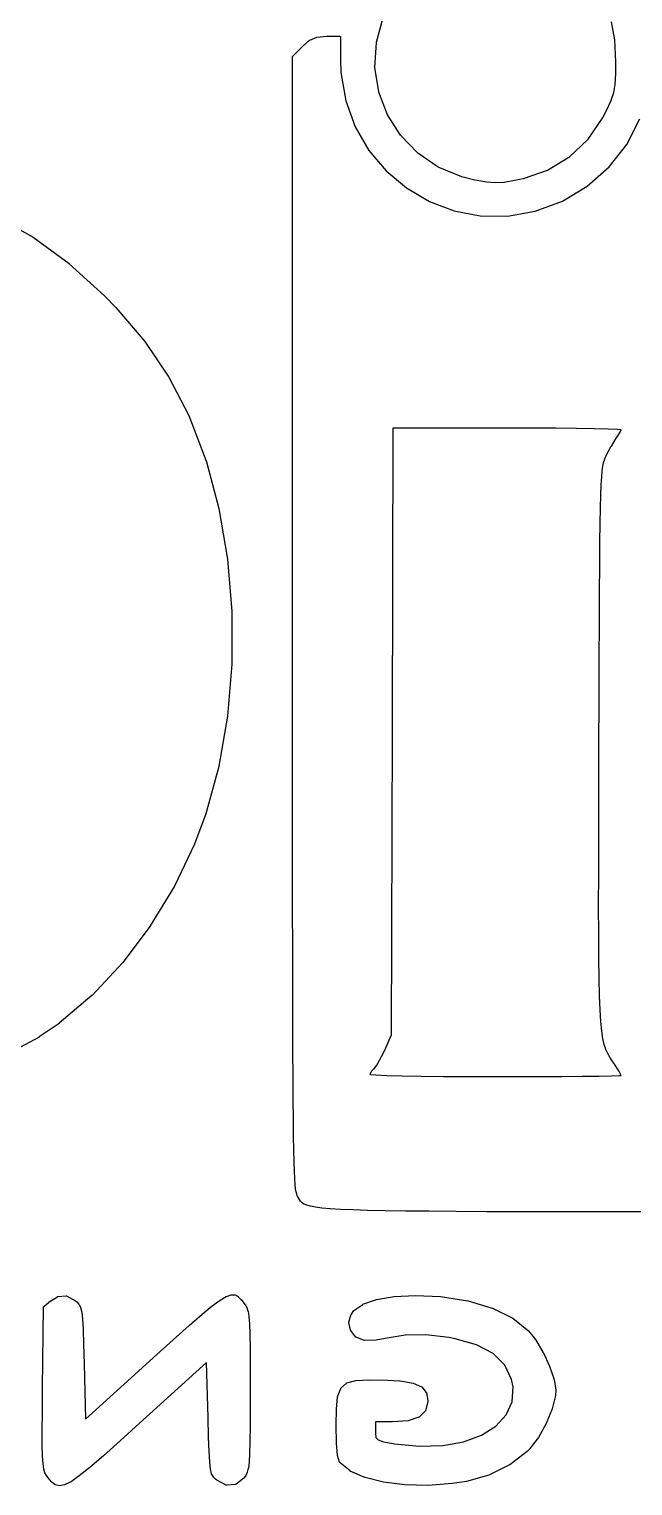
# Model space of a CAD drawing. Extents: x 92.1 to 192.1, y -135.1 to -45.9.
# Drawn here: x 168.07 to 172.78, y -63.04 to -51.7 of the extents above; entities that cross this region are included whole.
import ezdxf

# ---------------------------------------------------------------- set-up
doc = ezdxf.new("R2010")
doc.units = 0
doc.header["$MEASUREMENT"] = 0
doc.layers.add('BLACK', color=7, linetype='CONTINUOUS')

msp = doc.modelspace()

# ---------------------------------------------------------------- linework, layer by layer
at = {"layer": 'BLACK', "linetype": 'CONTINUOUS'}
for p, q in [((170.778, -51.8027), (170.831, -51.6092)), ((172.605, -51.6444), (172.632, -51.7836)), ((170.203, -51.8346), (170.258, -51.7869)), ((170.258, -51.7869), (170.259, -51.7865)), ((170.259, -51.7861), (170.313, -51.7624)), ((170.259, -51.7865), (170.259, -51.7861)), ((170.313, -51.7624), (170.314, -51.7622)), ((170.314, -51.7622), (170.315, -51.762)), ((170.315, -51.762), (170.388, -51.7563)), ((170.388, -51.7563), (170.388, -51.7562)), ((170.388, -51.7562), (170.492, -51.7562)), ((170.388, -51.7563), (170.388, -51.7563)), ((170.492, -51.7562), (170.493, -51.7563)), ((170.493, -51.7563), (170.493, -51.7563)), ((170.493, -51.7563), (170.494, -51.7565)), ((170.494, -51.7565), (170.494, -51.7566)), ((170.494, -51.7566), (170.495, -51.7568)), ((170.495, -51.7568), (170.495, -51.7569)), ((170.495, -51.7569), (170.495, -51.7572)), ((170.495, -51.7572), (170.496, -51.7574)), ((170.496, -51.7574), (170.496, -51.7578)), ((170.496, -51.7578), (170.496, -51.758)), ((170.496, -51.758), (170.497, -51.7584)), ((170.497, -51.7584), (170.497, -51.7587)), ((170.497, -51.7587), (170.497, -51.7592)), ((170.497, -51.7592), (170.497, -51.7595)), ((170.497, -51.7595), (170.497, -51.76)), ((170.497, -51.76), (170.497, -51.7604)), ((170.497, -51.7604), (170.497, -51.7608)), ((170.497, -51.7608), (170.498, -51.7612)), ((170.498, -51.7612), (170.498, -51.9378)), ((170.766, -51.9991), (170.778, -51.8037)), ((170.778, -51.8032), (170.778, -51.8027)), ((170.778, -51.8037), (170.778, -51.8032)), ((172.632, -51.7836), (172.632, -51.784)), ((172.632, -51.784), (172.632, -51.7843)), ((172.632, -51.7843), (172.64, -51.9538)), ((170.125, -51.9128), (170.126, -51.9123)), ((170.125, -51.9134), (170.125, -51.9128)), ((170.125, -51.9136), (170.125, -51.9134)), ((170.125, -51.9138), (170.125, -51.9136)), ((170.125, -51.9144), (170.125, -51.9138)), ((170.125, -51.915), (170.125, -51.9144)), ((170.125, -51.9152), (170.125, -51.915)), ((170.125, -51.9155), (170.125, -51.9152)), ((170.125, -56.3182), (170.125, -51.9155)), ((170.126, -51.9119), (170.203, -51.8348)), ((170.126, -51.9121), (170.126, -51.9119)), ((170.126, -51.9123), (170.126, -51.9121)), ((170.203, -51.8347), (170.203, -51.8346)), ((170.203, -51.8348), (170.203, -51.8347)), ((170.498, -51.9378), (170.501, -52.0376)), ((170.766, -51.9996), (170.766, -51.9991)), ((170.766, -52.0001), (170.766, -51.9996)), ((170.796, -52.1887), (170.766, -52.0001)), ((172.64, -51.954), (172.639, -52.0466)), ((172.64, -51.9538), (172.64, -51.9539)), ((172.64, -51.9539), (172.64, -51.954)), ((170.501, -52.0376), (170.539, -52.2587)), ((172.635, -52.1301), (172.624, -52.1947)), ((172.639, -52.0469), (172.635, -52.1295)), ((172.635, -52.1295), (172.635, -52.1298)), ((172.635, -52.1298), (172.635, -52.1301)), ((172.639, -52.0466), (172.639, -52.0467)), ((172.639, -52.0467), (172.639, -52.0469)), ((170.539, -52.2587), (170.613, -52.4617)), ((170.796, -52.1892), (170.796, -52.1887)), ((170.797, -52.1897), (170.796, -52.1892)), ((170.864, -52.3662), (170.797, -52.1897)), ((172.603, -52.2572), (172.57, -52.3303)), ((172.623, -52.1954), (172.603, -52.2568)), ((172.603, -52.2568), (172.603, -52.257)), ((172.603, -52.257), (172.603, -52.2572)), ((172.624, -52.195), (172.623, -52.1954)), ((172.624, -52.1947), (172.624, -52.195)), ((170.864, -52.3666), (170.864, -52.3662)), ((170.865, -52.3671), (170.864, -52.3666)), ((170.966, -52.5263), (170.865, -52.3671)), ((172.569, -52.3305), (172.541, -52.3852)), ((172.57, -52.3304), (172.569, -52.3305)), ((172.57, -52.3303), (172.57, -52.3304)), ((170.613, -52.4617), (170.719, -52.6441)), ((172.541, -52.3858), (172.424, -52.5579)), ((172.541, -52.3852), (172.541, -52.3855)), ((172.541, -52.3855), (172.541, -52.3858)), ((172.727, -52.597), (172.829, -52.3989)), ((170.967, -52.5267), (170.966, -52.5263)), ((170.967, -52.5271), (170.967, -52.5267)), ((171.099, -52.6639), (170.967, -52.5271)), ((172.423, -52.5587), (172.278, -52.6977)), ((172.424, -52.5579), (172.423, -52.5583)), ((172.423, -52.5583), (172.423, -52.5587)), ((172.59, -52.7732), (172.727, -52.597)), ((170.719, -52.6441), (170.854, -52.8032)), ((171.1, -52.6642), (171.099, -52.6639)), ((171.1, -52.6645), (171.1, -52.6642)), ((171.259, -52.7735), (171.1, -52.6645)), ((172.277, -52.6984), (172.109, -52.8011)), ((172.278, -52.698), (172.277, -52.6984)), ((172.278, -52.6977), (172.278, -52.698)), ((170.854, -52.8032), (171.012, -52.9363)), ((171.259, -52.7738), (171.259, -52.7735)), ((171.26, -52.774), (171.259, -52.7738)), ((171.442, -52.8502), (171.26, -52.774)), ((172.108, -52.8015), (171.921, -52.8648)), ((172.109, -52.8013), (172.108, -52.8015)), ((172.109, -52.8011), (172.109, -52.8013)), ((172.42, -52.9229), (172.59, -52.7732)), ((171.012, -52.9363), (171.19, -53.0407)), ((171.442, -52.8504), (171.442, -52.8502)), ((171.442, -52.8502), (171.442, -52.8502)), ((171.545, -52.8754), (171.442, -52.8504)), ((171.546, -52.8754), (171.545, -52.8754)), ((171.635, -52.8905), (171.546, -52.8754)), ((171.546, -52.8754), (171.546, -52.8754)), ((171.636, -52.8906), (171.635, -52.8905)), ((171.635, -52.8905), (171.635, -52.8905)), ((171.704, -52.8966), (171.636, -52.8906)), ((171.705, -52.8965), (171.704, -52.8966)), ((171.771, -52.8929), (171.705, -52.8966)), ((171.705, -52.8966), (171.705, -52.8965)), ((171.772, -52.8928), (171.771, -52.8929)), ((171.853, -52.879), (171.772, -52.8928)), ((171.772, -52.8928), (171.772, -52.8928)), ((171.92, -52.865), (171.853, -52.879)), ((171.853, -52.879), (171.853, -52.879)), ((171.853, -52.879), (171.853, -52.879)), ((171.921, -52.8648), (171.92, -52.8649)), ((171.92, -52.8649), (171.92, -52.865)), ((172.226, -53.0387), (172.42, -52.9229)), ((171.19, -53.0407), (171.383, -53.1138)), ((172.013, -53.1179), (172.226, -53.0387)), ((167.811, -53.1539), (168.104, -53.3191)), ((171.383, -53.1138), (171.587, -53.1528)), ((171.587, -53.1528), (171.799, -53.1551)), ((171.799, -53.1551), (172.013, -53.1179)), ((168.104, -53.3191), (168.105, -53.3193)), ((168.105, -53.3193), (168.105, -53.3195)), ((168.105, -53.3195), (168.386, -53.5255)), ((168.386, -53.5255), (168.386, -53.5256)), ((168.386, -53.5256), (168.386, -53.5258)), ((168.386, -53.5258), (168.66, -53.7748)), ((168.66, -53.7748), (168.66, -53.7749)), ((168.66, -53.7749), (168.66, -53.775)), ((168.66, -53.775), (168.748, -53.8659)), ((168.748, -53.8659), (168.748, -53.8661)), ((168.748, -53.8661), (168.749, -53.8662)), ((168.749, -53.8662), (168.974, -54.1318)), ((168.974, -54.1318), (168.974, -54.132)), ((168.974, -54.132), (168.974, -54.1322)), ((168.974, -54.1322), (169.162, -54.4094)), ((169.162, -54.4094), (169.162, -54.4096)), ((169.162, -54.4096), (169.162, -54.4099)), ((169.162, -54.4099), (169.316, -54.707)), ((169.316, -54.707), (169.316, -54.7073)), ((169.316, -54.7073), (169.316, -54.7075)), ((169.316, -54.7075), (169.443, -55.0331)), ((170.907, -54.8052), (170.901, -57.1644)), ((171.797, -54.8052), (170.907, -54.8052)), ((171.994, -54.8055), (171.797, -54.8052)), ((172.175, -54.8064), (171.994, -54.8055)), ((172.337, -54.8079), (172.175, -54.8064)), ((172.175, -54.8064), (172.175, -54.8064)), ((172.474, -54.8099), (172.337, -54.8079)), ((172.337, -54.8079), (172.337, -54.8079)), ((172.582, -54.8122), (172.474, -54.8099)), ((172.474, -54.8099), (172.474, -54.8099)), ((172.655, -54.8149), (172.582, -54.8122)), ((172.648, -54.8816), (172.676, -54.8373)), ((172.685, -54.8174), (172.655, -54.8149)), ((172.676, -54.8373), (172.685, -54.8174)), ((172.568, -55.0196), (172.607, -54.9456)), ((172.607, -54.9456), (172.608, -54.9455)), ((172.608, -54.9453), (172.645, -54.8847)), ((172.608, -54.9455), (172.608, -54.9453)), ((172.645, -54.8845), (172.648, -54.8816)), ((172.645, -54.8846), (172.645, -54.8845)), ((172.645, -54.8847), (172.645, -54.8846)), ((169.443, -55.0331), (169.443, -55.0332)), ((169.443, -55.0332), (169.443, -55.0333)), ((169.443, -55.0333), (169.45, -55.0566)), ((169.45, -55.0566), (169.45, -55.0567)), ((169.45, -55.0567), (169.451, -55.0569)), ((169.451, -55.0569), (169.551, -55.4305)), ((172.541, -55.1011), (172.546, -55.0745)), ((172.546, -55.0741), (172.553, -55.0538)), ((172.546, -55.0743), (172.546, -55.0741)), ((172.546, -55.0745), (172.546, -55.0743)), ((172.553, -55.0533), (172.56, -55.0364)), ((172.553, -55.0535), (172.553, -55.0533)), ((172.553, -55.0538), (172.553, -55.0535)), ((172.56, -55.0361), (172.568, -55.0198)), ((172.56, -55.0363), (172.56, -55.0361)), ((172.56, -55.0364), (172.56, -55.0363)), ((172.568, -55.0197), (172.568, -55.0196)), ((172.568, -55.0198), (172.568, -55.0197)), ((172.528, -55.2465), (172.532, -55.1846)), ((172.532, -55.1845), (172.536, -55.1372)), ((172.532, -55.1846), (172.532, -55.1845)), ((172.532, -55.1845), (172.532, -55.1845)), ((172.536, -55.1369), (172.541, -55.1014)), ((172.536, -55.137), (172.536, -55.1369)), ((172.536, -55.1372), (172.536, -55.137)), ((172.541, -55.1012), (172.541, -55.1011)), ((172.541, -55.1014), (172.541, -55.1012)), ((172.525, -55.3259), (172.528, -55.2466)), ((172.528, -55.2466), (172.528, -55.2465)), ((172.528, -55.2466), (172.528, -55.2466)), ((169.551, -55.4305), (169.551, -55.4308)), ((169.551, -55.4308), (169.551, -55.431)), ((169.551, -55.431), (169.618, -55.825)), ((172.52, -55.5479), (172.522, -55.4255)), ((172.522, -55.4254), (172.525, -55.3259)), ((172.522, -55.4255), (172.522, -55.4254)), ((172.522, -55.4254), (172.522, -55.4254)), ((172.525, -55.3259), (172.525, -55.3259)), ((172.525, -55.3259), (172.525, -55.3259)), ((172.518, -55.6962), (172.52, -55.5479)), ((172.52, -55.5479), (172.52, -55.5479)), ((172.52, -55.5479), (172.52, -55.5479)), ((172.517, -55.873), (172.518, -55.6962)), ((172.518, -55.6962), (172.518, -55.6962)), ((172.518, -55.6962), (172.518, -55.6962)), ((169.618, -55.825), (169.618, -55.8252)), ((169.618, -55.8252), (169.618, -55.8254)), ((169.618, -55.8254), (169.652, -56.2313)), ((172.515, -56.0812), (172.517, -55.873)), ((172.517, -55.873), (172.517, -55.873)), ((172.517, -55.873), (172.517, -55.873)), ((172.514, -56.3236), (172.515, -56.0812)), ((172.515, -56.0812), (172.515, -56.0812)), ((172.515, -56.0812), (172.515, -56.0812)), ((169.652, -56.2313), (169.652, -56.2315)), ((169.652, -56.2315), (169.652, -56.2317)), ((169.652, -56.2317), (169.652, -56.6411)), ((170.125, -56.8448), (170.125, -56.3182)), ((172.513, -56.603), (172.514, -56.3236)), ((172.514, -56.3236), (172.514, -56.3236)), ((172.514, -56.3236), (172.514, -56.3236)), ((169.652, -56.6415), (169.618, -57.0458)), ((169.652, -56.6411), (169.652, -56.6413)), ((169.652, -56.6413), (169.652, -56.6415)), ((172.512, -56.9221), (172.513, -56.603)), ((172.513, -56.603), (172.513, -56.603)), ((170.125, -57.3279), (170.125, -56.8448)), ((170.125, -56.8448), (170.125, -56.8448)), ((172.511, -57.2814), (172.512, -56.9221)), ((172.512, -56.9221), (172.512, -56.9221)), ((169.618, -57.0462), (169.551, -57.437)), ((169.618, -57.0458), (169.618, -57.046)), ((169.618, -57.046), (169.618, -57.0462)), ((170.901, -57.1644), (170.894, -59.5287)), ((170.125, -57.7695), (170.125, -57.3279)), ((170.125, -57.3279), (170.125, -57.3279)), ((172.51, -57.6533), (172.511, -57.2814)), ((169.551, -57.4375), (169.45, -57.8064)), ((169.551, -57.437), (169.551, -57.4373)), ((169.551, -57.4373), (169.551, -57.4375)), ((172.509, -57.9826), (172.51, -57.6533)), ((172.51, -57.6533), (172.51, -57.6533)), ((169.45, -57.8068), (169.362, -58.0425)), ((169.45, -57.8064), (169.45, -57.8066)), ((169.45, -57.8066), (169.45, -57.8068)), ((170.125, -58.1714), (170.125, -57.7695)), ((170.125, -57.7695), (170.125, -57.7695)), ((169.361, -58.0429), (169.205, -58.3701)), ((169.362, -58.0425), (169.361, -58.0427)), ((169.361, -58.0427), (169.361, -58.0429)), ((172.509, -58.2723), (172.509, -57.9826)), ((172.509, -57.9826), (172.509, -57.9826)), ((170.125, -58.5355), (170.125, -58.1714)), ((170.125, -58.1714), (170.125, -58.1714)), ((169.205, -58.3706), (169.017, -58.6798)), ((169.205, -58.3701), (169.205, -58.3703)), ((169.205, -58.3703), (169.205, -58.3706)), ((172.508, -58.5249), (172.509, -58.2723)), ((172.509, -58.2723), (172.509, -58.2723)), ((172.509, -58.2723), (172.509, -58.2723)), ((170.126, -58.8637), (170.125, -58.5355)), ((170.125, -58.5355), (170.125, -58.5355)), ((172.509, -58.7435), (172.508, -58.5249)), ((172.508, -58.5249), (172.508, -58.5249)), ((172.508, -58.5249), (172.508, -58.5249)), ((169.017, -58.6802), (168.802, -58.9651)), ((169.017, -58.6798), (169.017, -58.68)), ((169.017, -58.68), (169.017, -58.6802)), ((172.51, -58.9308), (172.509, -58.7435)), ((172.509, -58.7435), (172.509, -58.7435)), ((172.509, -58.7435), (172.509, -58.7435)), ((170.126, -59.1579), (170.126, -58.8637)), ((170.126, -58.8637), (170.126, -58.8637)), ((172.513, -59.0895), (172.51, -58.9308)), ((172.51, -58.9308), (172.51, -58.9308)), ((172.51, -58.9308), (172.51, -58.9308)), ((168.801, -58.9655), (168.564, -59.2197)), ((168.802, -58.9651), (168.801, -58.9653)), ((168.801, -58.9653), (168.801, -58.9655)), ((170.127, -59.42), (170.126, -59.1579)), ((170.126, -59.1579), (170.126, -59.1579)), ((172.513, -59.0896), (172.513, -59.0895)), ((172.516, -59.2227), (172.513, -59.0896)), ((172.513, -59.0896), (172.513, -59.0896)), ((168.563, -59.2201), (168.307, -59.4375)), ((168.564, -59.2197), (168.563, -59.2199)), ((168.563, -59.2199), (168.563, -59.2201)), ((172.52, -59.3329), (172.516, -59.2227)), ((172.516, -59.2227), (172.516, -59.2227)), ((172.516, -59.2227), (172.516, -59.2227)), ((172.52, -59.333), (172.52, -59.3329)), ((172.526, -59.4231), (172.52, -59.333)), ((172.52, -59.333), (172.52, -59.333)), ((168.307, -59.4378), (168.151, -59.5437)), ((168.307, -59.4375), (168.307, -59.4376)), ((168.307, -59.4376), (168.307, -59.4378)), ((170.128, -59.6519), (170.127, -59.42)), ((170.127, -59.42), (170.127, -59.42)), ((172.526, -59.4232), (172.526, -59.4231)), ((172.526, -59.4233), (172.526, -59.4232)), ((172.533, -59.4961), (172.526, -59.4233)), ((172.533, -59.4963), (172.533, -59.4961)), ((172.533, -59.4964), (172.533, -59.4963)), ((172.542, -59.5548), (172.533, -59.4964)), ((168.151, -59.5439), (167.896, -59.6838)), ((168.151, -59.5437), (168.151, -59.5438)), ((168.151, -59.5438), (168.151, -59.5439)), ((170.894, -59.5307), (170.84, -59.6491)), ((170.894, -59.5287), (170.894, -59.5289)), ((170.894, -59.5289), (170.894, -59.529)), ((170.894, -59.529), (170.894, -59.5297)), ((170.894, -59.5297), (170.894, -59.5304)), ((170.894, -59.5304), (170.894, -59.5305)), ((170.894, -59.5305), (170.894, -59.5307)), ((172.542, -59.5549), (172.542, -59.5548)), ((172.542, -59.5551), (172.542, -59.5549)), ((172.552, -59.6019), (172.542, -59.5551)), ((172.552, -59.6021), (172.552, -59.6019)), ((172.552, -59.6023), (172.552, -59.6021)), ((172.564, -59.6402), (172.552, -59.6023)), ((170.129, -59.8554), (170.128, -59.6519)), ((170.128, -59.6519), (170.128, -59.6519)), ((170.128, -59.6519), (170.128, -59.6519)), ((170.816, -59.6988), (170.782, -59.7596)), ((170.84, -59.6492), (170.816, -59.6985)), ((170.816, -59.6985), (170.816, -59.6987)), ((170.816, -59.6987), (170.816, -59.6988)), ((170.84, -59.6491), (170.84, -59.6491)), ((170.84, -59.6491), (170.84, -59.6492)), ((172.564, -59.6405), (172.564, -59.6402)), ((172.565, -59.6407), (172.564, -59.6405)), ((172.579, -59.6726), (172.565, -59.6407)), ((172.579, -59.6728), (172.579, -59.6726)), ((172.579, -59.673), (172.579, -59.6728)), ((172.595, -59.7017), (172.579, -59.673)), ((172.595, -59.7018), (172.595, -59.7017)), ((172.595, -59.702), (172.595, -59.7018)), ((172.614, -59.7302), (172.595, -59.702)), ((172.614, -59.7303), (172.614, -59.7302)), ((172.631, -59.7553), (172.614, -59.7303)), ((172.614, -59.7303), (172.614, -59.7303)), ((170.13, -60.0325), (170.129, -59.8554)), ((170.129, -59.8554), (170.129, -59.8554)), ((170.129, -59.8554), (170.129, -59.8554)), ((170.739, -59.8106), (170.726, -59.8347)), ((170.726, -59.8347), (170.728, -59.8352)), ((170.728, -59.8352), (170.774, -59.8392)), ((170.754, -59.7951), (170.739, -59.8106)), ((170.755, -59.7948), (170.754, -59.7951)), ((170.781, -59.7602), (170.755, -59.7946)), ((170.755, -59.7946), (170.755, -59.7948)), ((170.774, -59.8392), (170.859, -59.8429)), ((170.782, -59.7596), (170.781, -59.7599)), ((170.781, -59.7599), (170.781, -59.7602)), ((170.859, -59.8429), (170.978, -59.8461)), ((170.978, -59.8461), (171.127, -59.8488)), ((171.127, -59.8488), (171.127, -59.8488)), ((171.127, -59.8488), (171.3, -59.8508)), ((171.3, -59.8508), (171.3, -59.8508)), ((171.3, -59.8508), (171.495, -59.8521)), ((171.495, -59.8521), (171.706, -59.8525)), ((171.706, -59.8525), (171.844, -59.8524)), ((171.844, -59.8524), (172.042, -59.8519)), ((172.042, -59.8519), (172.221, -59.851)), ((172.221, -59.851), (172.379, -59.8497)), ((172.379, -59.8497), (172.509, -59.8481)), ((172.379, -59.8497), (172.379, -59.8497)), ((172.509, -59.8481), (172.608, -59.8463)), ((172.509, -59.8481), (172.509, -59.8481)), ((172.608, -59.8463), (172.67, -59.8443)), ((172.665, -59.808), (172.631, -59.7553)), ((172.685, -59.8428), (172.665, -59.808)), ((172.67, -59.8443), (172.685, -59.8428)), ((170.132, -60.185), (170.13, -60.0325)), ((170.13, -60.0325), (170.13, -60.0325)), ((170.13, -60.0325), (170.13, -60.0325)), ((170.133, -60.3149), (170.132, -60.185)), ((170.132, -60.185), (170.132, -60.185)), ((170.132, -60.185), (170.132, -60.185)), ((170.135, -60.424), (170.133, -60.3149)), ((170.133, -60.3149), (170.133, -60.3149)), ((170.133, -60.3149), (170.133, -60.3149)), ((170.135, -60.4241), (170.135, -60.424)), ((170.137, -60.5143), (170.135, -60.4241)), ((170.135, -60.4241), (170.135, -60.4241)), ((170.14, -60.5876), (170.137, -60.5143)), ((170.137, -60.5143), (170.137, -60.5143)), ((170.137, -60.5143), (170.137, -60.5143)), ((170.14, -60.5877), (170.14, -60.5876)), ((170.14, -60.5876), (170.14, -60.5876)), ((170.142, -60.6458), (170.14, -60.5877)), ((170.142, -60.6459), (170.142, -60.6458)), ((170.146, -60.6909), (170.142, -60.6459)), ((170.142, -60.6459), (170.142, -60.6459)), ((170.146, -60.691), (170.146, -60.6909)), ((170.146, -60.6909), (170.146, -60.6909)), ((170.149, -60.7247), (170.146, -60.691)), ((170.149, -60.7248), (170.149, -60.7247)), ((170.149, -60.7249), (170.149, -60.7248)), ((170.153, -60.7492), (170.149, -60.7249)), ((170.153, -60.7494), (170.153, -60.7492)), ((170.153, -60.7496), (170.153, -60.7494)), ((170.157, -60.7663), (170.153, -60.7496)), ((170.157, -60.7666), (170.157, -60.7663)), ((170.157, -60.767), (170.157, -60.7666)), ((170.161, -60.778), (170.157, -60.767)), ((170.162, -60.7783), (170.161, -60.778)), ((170.162, -60.7787), (170.162, -60.7783)), ((170.164, -60.7824), (170.162, -60.7787)), ((170.172, -60.7964), (170.164, -60.7824)), ((170.164, -60.7824), (170.164, -60.7824)), ((170.164, -60.7824), (170.164, -60.7824)), ((170.179, -60.8093), (170.172, -60.7964)), ((170.179, -60.8095), (170.179, -60.8093)), ((170.18, -60.8096), (170.179, -60.8095)), ((170.187, -60.8215), (170.18, -60.8096)), ((170.188, -60.8218), (170.187, -60.8215)), ((170.188, -60.8222), (170.188, -60.8218)), ((170.198, -60.833), (170.188, -60.8222)), ((170.198, -60.8333), (170.198, -60.833)), ((170.199, -60.8337), (170.198, -60.8333)), ((170.213, -60.8436), (170.199, -60.8337)), ((170.214, -60.8437), (170.213, -60.8436)), ((170.214, -60.844), (170.214, -60.8437)), ((170.235, -60.8529), (170.214, -60.844)), ((170.235, -60.853), (170.235, -60.8529)), ((170.235, -60.8531), (170.235, -60.853)), ((170.264, -60.8611), (170.235, -60.8531)), ((170.264, -60.8612), (170.264, -60.8611)), ((170.264, -60.8611), (170.264, -60.8611)), ((170.303, -60.8683), (170.264, -60.8612)), ((170.303, -60.8684), (170.303, -60.8683)), ((170.303, -60.8683), (170.303, -60.8683)), ((170.353, -60.8747), (170.303, -60.8684)), ((170.417, -60.8803), (170.353, -60.8747)), ((170.353, -60.8747), (170.353, -60.8747)), ((170.353, -60.8747), (170.353, -60.8747)), ((170.497, -60.8852), (170.417, -60.8803)), ((170.417, -60.8803), (170.417, -60.8803)), ((170.417, -60.8803), (170.417, -60.8803)), ((170.593, -60.8894), (170.497, -60.8852)), ((170.497, -60.8852), (170.497, -60.8852)), ((170.497, -60.8852), (170.497, -60.8852)), ((170.709, -60.8929), (170.593, -60.8894)), ((170.593, -60.8894), (170.593, -60.8894)), ((170.593, -60.8894), (170.593, -60.8894)), ((170.845, -60.896), (170.709, -60.8929)), ((170.709, -60.8929), (170.709, -60.8929)), ((170.709, -60.8929), (170.709, -60.8929)), ((171.005, -60.8985), (170.845, -60.896)), ((170.845, -60.896), (170.845, -60.896)), ((170.845, -60.896), (170.845, -60.896)), ((171.189, -60.9005), (171.005, -60.8985)), ((171.005, -60.8985), (171.005, -60.8985)), ((171.005, -60.8985), (171.005, -60.8985)), ((171.4, -60.9021), (171.189, -60.9005)), ((171.189, -60.9005), (171.189, -60.9005)), ((171.189, -60.9005), (171.189, -60.9005)), ((171.639, -60.9033), (171.4, -60.9021)), ((171.4, -60.9021), (171.4, -60.9021)), ((171.4, -60.9021), (171.4, -60.9021)), ((171.908, -60.9042), (171.639, -60.9033)), ((171.639, -60.9033), (171.639, -60.9033)), ((171.639, -60.9033), (171.639, -60.9033)), ((172.21, -60.9048), (171.908, -60.9042)), ((171.908, -60.9042), (171.908, -60.9042)), ((171.908, -60.9042), (171.908, -60.9042)), ((172.545, -60.9052), (172.21, -60.9048)), ((172.21, -60.9048), (172.21, -60.9048)), ((172.917, -60.9054), (172.545, -60.9052)), ((172.545, -60.9052), (172.545, -60.9052)), ((168.296, -61.5642), (168.362, -61.5586)), ((168.362, -61.5586), (168.363, -61.5587)), ((168.363, -61.5587), (168.363, -61.5587)), ((168.363, -61.5587), (168.364, -61.5588)), ((168.364, -61.5588), (168.364, -61.5588)), ((168.364, -61.5588), (168.364, -61.559)), ((169.61, -61.5625), (169.646, -61.5502)), ((169.646, -61.5502), (169.647, -61.5501)), ((169.646, -61.5502), (169.646, -61.5502)), ((169.646, -61.5502), (169.646, -61.5502)), ((169.647, -61.5501), (169.648, -61.5499)), ((169.648, -61.5499), (169.648, -61.5499)), ((169.648, -61.5499), (169.648, -61.5499)), ((169.648, -61.5499), (169.676, -61.551)), ((169.676, -61.551), (169.676, -61.5511)), ((169.676, -61.5511), (169.676, -61.5511)), ((169.676, -61.5511), (169.677, -61.5513)), ((169.677, -61.5513), (169.678, -61.5514)), ((169.678, -61.5514), (169.678, -61.5515)), ((169.678, -61.5515), (169.678, -61.5516)), ((169.678, -61.5516), (169.701, -61.564)), ((170.917, -61.5645), (171.082, -61.5557)), ((171.082, -61.5557), (171.082, -61.5557)), ((171.082, -61.5557), (171.082, -61.5557)), ((171.082, -61.5557), (171.278, -61.5637)), ((168.179, -62.2777), (168.186, -61.645)), ((168.186, -61.6425), (168.187, -61.6421)), ((168.186, -61.6429), (168.186, -61.6425)), ((168.186, -61.6433), (168.186, -61.6429)), ((168.186, -61.6437), (168.186, -61.6433)), ((168.186, -61.6441), (168.186, -61.6437)), ((168.186, -61.6445), (168.186, -61.6441)), ((168.186, -61.645), (168.186, -61.6445)), ((168.187, -61.6412), (168.241, -61.5978)), ((168.187, -61.6415), (168.187, -61.6412)), ((168.187, -61.6418), (168.187, -61.6415)), ((168.187, -61.6421), (168.187, -61.6418)), ((168.241, -61.5977), (168.242, -61.5975)), ((168.241, -61.5978), (168.241, -61.5977)), ((168.242, -61.5975), (168.294, -61.5649)), ((168.294, -61.5647), (168.295, -61.5645)), ((168.294, -61.5648), (168.294, -61.5647)), ((168.294, -61.5649), (168.294, -61.5648)), ((168.295, -61.5645), (168.296, -61.5643)), ((168.296, -61.5643), (168.296, -61.5642)), ((168.296, -61.5643), (168.296, -61.5643)), ((168.364, -61.559), (168.365, -61.5592)), ((168.365, -61.5592), (168.434, -61.5973)), ((168.434, -61.5973), (168.435, -61.5976)), ((168.435, -61.5976), (168.435, -61.5979)), ((168.435, -61.5979), (168.444, -61.6051)), ((168.444, -61.6051), (168.444, -61.6053)), ((168.444, -61.6053), (168.444, -61.6054)), ((168.444, -61.6054), (168.461, -61.6226)), ((168.461, -61.6226), (168.461, -61.6232)), ((168.461, -61.6232), (168.461, -61.6237)), ((168.461, -61.6237), (168.473, -61.647)), ((168.473, -61.647), (168.474, -61.6476)), ((168.474, -61.6476), (168.474, -61.6481)), ((168.474, -61.6481), (168.483, -61.6841)), ((169.42, -61.7017), (169.499, -61.6365)), ((169.499, -61.6365), (169.5, -61.6365)), ((169.5, -61.6364), (169.562, -61.5909)), ((169.5, -61.6365), (169.5, -61.6364)), ((169.562, -61.5907), (169.609, -61.5629)), ((169.562, -61.5908), (169.562, -61.5907)), ((169.562, -61.5909), (169.562, -61.5908)), ((169.609, -61.5629), (169.61, -61.5627)), ((169.61, -61.5627), (169.61, -61.5625)), ((169.701, -61.564), (169.702, -61.5644)), ((169.702, -61.5644), (169.702, -61.5648)), ((169.702, -61.5648), (169.723, -61.5863)), ((169.723, -61.5863), (169.723, -61.5865)), ((169.723, -61.5865), (169.724, -61.5867)), ((169.724, -61.5867), (169.746, -61.615)), ((169.746, -61.615), (169.746, -61.6151)), ((169.746, -61.6151), (169.746, -61.6152)), ((169.746, -61.6152), (169.755, -61.6271)), ((169.755, -61.6271), (169.756, -61.6274)), ((169.756, -61.6274), (169.756, -61.6276)), ((169.756, -61.6276), (169.768, -61.6487)), ((169.768, -61.6487), (169.768, -61.6492)), ((169.768, -61.6492), (169.768, -61.6496)), ((169.768, -61.6496), (169.777, -61.6774)), ((170.602, -61.6723), (170.603, -61.6717)), ((170.603, -61.6717), (170.671, -61.6244)), ((170.603, -61.6717), (170.603, -61.6717)), ((170.603, -61.6717), (170.603, -61.6717)), ((170.671, -61.6244), (170.672, -61.6241)), ((170.672, -61.6241), (170.673, -61.6238)), ((170.673, -61.6238), (170.778, -61.5879)), ((170.778, -61.5879), (170.779, -61.5878)), ((170.779, -61.5877), (170.917, -61.5646)), ((170.779, -61.5878), (170.779, -61.5877)), ((170.917, -61.5646), (170.917, -61.5645)), ((170.917, -61.5646), (170.917, -61.5646)), ((171.278, -61.5637), (171.278, -61.5637)), ((171.278, -61.5637), (171.278, -61.5637)), ((171.278, -61.5637), (171.491, -61.5965)), ((171.491, -61.5965), (171.491, -61.5966)), ((171.491, -61.5966), (171.492, -61.5966)), ((171.492, -61.5966), (171.68, -61.653)), ((171.68, -61.653), (171.681, -61.6532)), ((171.681, -61.6532), (171.681, -61.6533)), ((171.681, -61.6533), (171.839, -61.7315)), ((168.483, -61.6841), (168.483, -61.6844)), ((168.483, -61.6844), (168.483, -61.6847)), ((168.483, -61.6847), (168.489, -61.7399)), ((168.489, -61.7399), (168.489, -61.7401)), ((168.489, -61.7401), (168.489, -61.7402)), ((168.489, -61.7402), (168.494, -61.8211)), ((169.319, -61.7889), (169.42, -61.7018)), ((169.42, -61.7018), (169.42, -61.7017)), ((169.42, -61.7018), (169.42, -61.7018)), ((169.777, -61.6774), (169.777, -61.6778)), ((169.777, -61.6778), (169.778, -61.6782)), ((169.778, -61.6782), (169.784, -61.7181)), ((169.784, -61.7181), (169.784, -61.7184)), ((169.784, -61.7184), (169.784, -61.7186)), ((169.784, -61.7186), (169.789, -61.7763)), ((169.789, -61.7763), (169.789, -61.7764)), ((169.789, -61.7764), (169.789, -61.7765)), ((169.789, -61.7765), (169.792, -61.8575)), ((170.563, -61.764), (170.582, -61.7013)), ((170.563, -61.7644), (170.563, -61.764)), ((170.563, -61.7648), (170.563, -61.7644)), ((170.563, -61.7653), (170.563, -61.7648)), ((170.563, -61.7657), (170.563, -61.7653)), ((170.563, -61.7662), (170.563, -61.7657)), ((170.563, -61.7666), (170.563, -61.7662)), ((170.576, -61.8233), (170.563, -61.7666)), ((170.582, -61.7006), (170.583, -61.6999)), ((170.582, -61.7013), (170.582, -61.7006)), ((170.583, -61.6999), (170.601, -61.6729)), ((170.601, -61.6729), (170.602, -61.6723)), ((170.601, -61.6729), (170.601, -61.6729)), ((170.601, -61.6729), (170.601, -61.6729)), ((171.839, -61.7315), (171.84, -61.7318)), ((171.84, -61.7318), (171.84, -61.7321)), ((171.84, -61.7321), (171.963, -61.8303)), ((168.494, -61.8211), (168.494, -61.8212)), ((168.494, -61.8212), (168.494, -61.8212)), ((168.494, -61.8212), (168.498, -61.9345)), ((169.194, -61.9002), (169.319, -61.789)), ((169.319, -61.789), (169.319, -61.7889)), ((169.319, -61.789), (169.319, -61.789)), ((169.792, -61.8575), (169.792, -61.8576)), ((169.792, -61.8576), (169.792, -61.8576)), ((169.792, -61.8576), (169.794, -61.9674)), ((170.576, -61.8235), (170.576, -61.8233)), ((170.576, -61.8237), (170.576, -61.8235)), ((170.576, -61.8243), (170.576, -61.8237)), ((170.576, -61.8249), (170.576, -61.8243)), ((170.576, -61.8251), (170.576, -61.8249)), ((170.576, -61.8252), (170.576, -61.8251)), ((170.617, -61.879), (170.576, -61.8252)), ((170.617, -61.8794), (170.617, -61.879)), ((170.618, -61.8798), (170.617, -61.8794)), ((170.618, -61.88), (170.618, -61.8798)), ((170.618, -61.8802), (170.618, -61.88)), ((170.619, -61.8804), (170.618, -61.8802)), ((170.619, -61.8807), (170.619, -61.8804)), ((170.682, -61.9059), (170.619, -61.8807)), ((170.847, -61.8905), (170.776, -61.9041)), ((171.003, -61.8645), (170.847, -61.8905)), ((171.163, -61.8621), (171.003, -61.8645)), ((171.342, -61.8831), (171.163, -61.8621)), ((171.391, -61.892), (171.342, -61.8831)), ((171.557, -61.9388), (171.391, -61.892)), ((171.963, -61.8303), (171.963, -61.8307)), ((171.963, -61.8307), (171.963, -61.831)), ((171.963, -61.831), (172.016, -61.8971)), ((172.016, -61.8971), (172.016, -61.8973)), ((172.016, -61.8973), (172.016, -61.8976)), ((172.016, -61.8976), (172.075, -61.9964)), ((168.498, -61.9345), (168.498, -61.9345)), ((168.498, -61.9345), (168.498, -61.9345)), ((168.498, -61.9345), (168.502, -62.0865)), ((169.042, -62.0376), (169.194, -61.9002)), ((169.194, -61.9002), (169.194, -61.9002)), ((169.194, -61.9002), (169.194, -61.9002)), ((169.794, -61.9674), (169.794, -61.9674)), ((169.794, -61.9674), (169.794, -61.9674)), ((169.794, -61.9674), (169.794, -62.1115)), ((170.683, -61.9061), (170.682, -61.9059)), ((170.682, -61.9059), (170.682, -61.9059)), ((170.682, -61.9059), (170.682, -61.9059)), ((170.684, -61.9062), (170.683, -61.9061)), ((170.775, -61.9042), (170.684, -61.9062)), ((170.684, -61.9062), (170.684, -61.9062)), ((170.684, -61.9062), (170.684, -61.9062)), ((170.776, -61.9041), (170.775, -61.9042)), ((170.776, -61.9041), (170.776, -61.9041)), ((171.686, -62.0082), (171.557, -61.9388)), ((171.778, -62.0988), (171.686, -62.0082)), ((172.075, -61.9964), (172.076, -61.9967)), ((172.076, -61.9967), (172.076, -61.9969)), ((172.076, -61.9969), (172.126, -62.1051)), ((168.502, -62.0865), (168.502, -62.0865)), ((168.502, -62.0865), (168.502, -62.0865)), ((168.502, -62.0865), (168.513, -62.5173)), ((168.868, -62.1956), (169.042, -62.0376)), ((169.456, -62.0765), (168.931, -62.5526)), ((169.042, -62.0376), (169.042, -62.0376)), ((169.042, -62.0376), (169.042, -62.0376)), ((169.467, -62.5058), (169.456, -62.0765)), ((169.794, -62.1115), (169.794, -62.1115)), ((169.794, -62.1115), (169.794, -62.1115)), ((169.794, -62.1115), (169.794, -62.2954)), ((171.831, -62.2097), (171.778, -62.0988)), ((172.126, -62.1051), (172.126, -62.1053)), ((172.126, -62.1053), (172.127, -62.1056)), ((172.127, -62.1056), (172.162, -62.2084)), ((168.513, -62.5173), (168.868, -62.1956)), ((168.868, -62.1956), (168.868, -62.1956)), ((170.501, -62.2765), (170.545, -62.2372)), ((170.545, -62.2368), (170.546, -62.2366)), ((170.545, -62.237), (170.545, -62.2368)), ((170.545, -62.2372), (170.545, -62.237)), ((170.546, -62.2363), (170.547, -62.2362)), ((170.546, -62.2366), (170.546, -62.2363)), ((170.547, -62.2361), (170.617, -62.2165)), ((170.547, -62.2362), (170.547, -62.2361)), ((170.617, -62.2165), (170.618, -62.2165)), ((170.618, -62.2164), (170.721, -62.2111)), ((170.618, -62.2165), (170.618, -62.2164)), ((170.721, -62.2111), (170.722, -62.211)), ((170.721, -62.2111), (170.721, -62.2111)), ((170.722, -62.211), (170.864, -62.2145)), ((170.864, -62.2145), (170.864, -62.2145)), ((170.864, -62.2145), (170.864, -62.2145)), ((170.864, -62.2145), (170.961, -62.2206)), ((170.961, -62.2206), (170.962, -62.2206)), ((170.962, -62.2206), (170.962, -62.2206)), ((170.962, -62.2206), (171.063, -62.2371)), ((171.063, -62.2371), (171.063, -62.2373)), ((171.063, -62.2373), (171.064, -62.2374)), ((171.064, -62.2374), (171.129, -62.2657)), ((171.842, -62.2665), (171.831, -62.2097)), ((172.162, -62.2084), (172.162, -62.2088)), ((172.162, -62.2088), (172.162, -62.2092)), ((172.162, -62.2092), (172.176, -62.2918)), ((168.177, -62.4638), (168.179, -62.2777)), ((168.179, -62.2777), (168.179, -62.2777)), ((169.794, -62.2954), (169.794, -62.2954)), ((169.794, -62.2954), (169.794, -62.2954)), ((169.794, -62.2954), (169.794, -62.413)), ((170.467, -62.4394), (170.476, -62.3442)), ((170.476, -62.343), (170.5, -62.2785)), ((170.476, -62.3436), (170.476, -62.343)), ((170.476, -62.3442), (170.476, -62.3436)), ((170.5, -62.2774), (170.501, -62.277)), ((170.5, -62.2778), (170.5, -62.2774)), ((170.5, -62.2782), (170.5, -62.2778)), ((170.5, -62.2785), (170.5, -62.2782)), ((170.501, -62.2767), (170.501, -62.2765)), ((170.501, -62.277), (170.501, -62.2767)), ((171.129, -62.2657), (171.129, -62.2658)), ((171.129, -62.2658), (171.13, -62.266)), ((171.13, -62.266), (171.13, -62.2663)), ((171.13, -62.2663), (171.131, -62.2666)), ((171.131, -62.2666), (171.131, -62.2669)), ((171.131, -62.2669), (171.131, -62.2671)), ((171.131, -62.2671), (171.166, -62.3097)), ((171.166, -62.3097), (171.166, -62.3101)), ((171.166, -62.3101), (171.167, -62.3104)), ((171.167, -62.3104), (171.167, -62.3109)), ((171.167, -62.3109), (171.167, -62.3113)), ((171.167, -62.3113), (171.167, -62.3117)), ((171.167, -62.3117), (171.167, -62.3121)), ((171.167, -62.3121), (171.177, -62.3718)), ((171.835, -62.3827), (171.842, -62.2665)), ((172.172, -62.3334), (172.146, -62.4366)), ((172.173, -62.3326), (172.172, -62.333)), ((172.172, -62.333), (172.172, -62.3334)), ((172.176, -62.293), (172.173, -62.3326)), ((172.176, -62.2918), (172.176, -62.2924)), ((172.176, -62.2924), (172.176, -62.293)), ((168.176, -62.61), (168.177, -62.4638)), ((168.177, -62.4638), (168.177, -62.4638)), ((168.177, -62.4638), (168.177, -62.4638)), ((169.794, -62.413), (169.794, -62.413)), ((169.794, -62.413), (169.794, -62.413)), ((169.794, -62.413), (169.794, -62.5719)), ((170.465, -62.5648), (170.467, -62.4398)), ((170.467, -62.4396), (170.467, -62.4394)), ((170.467, -62.4398), (170.467, -62.4396)), ((171.158, -62.4553), (171.11, -62.5023)), ((171.159, -62.4549), (171.158, -62.4553)), ((171.16, -62.4529), (171.159, -62.4534)), ((171.159, -62.4534), (171.159, -62.4539)), ((171.159, -62.4539), (171.159, -62.4542)), ((171.159, -62.4542), (171.159, -62.4545)), ((171.159, -62.4545), (171.159, -62.4549)), ((171.177, -62.383), (171.16, -62.4529)), ((171.177, -62.3718), (171.177, -62.3723)), ((171.177, -62.3723), (171.178, -62.3728)), ((171.178, -62.3728), (171.177, -62.3819)), ((171.177, -62.3819), (171.177, -62.3824)), ((171.177, -62.3824), (171.177, -62.383)), ((171.789, -62.4853), (171.835, -62.3827)), ((172.146, -62.4372), (172.1, -62.5508)), ((172.146, -62.4366), (172.146, -62.4369)), ((172.146, -62.4369), (172.146, -62.4372)), ((168.931, -62.5526), (168.783, -62.6867)), ((168.931, -62.5526), (168.931, -62.5526)), ((168.931, -62.5526), (168.931, -62.5526)), ((169.471, -62.6575), (169.467, -62.5058)), ((169.467, -62.5058), (169.467, -62.5058)), ((169.467, -62.5058), (169.467, -62.5058)), ((169.794, -62.572), (169.793, -62.6944)), ((169.794, -62.5719), (169.794, -62.5719)), ((169.794, -62.5719), (169.794, -62.572)), ((170.465, -62.5649), (170.465, -62.5648)), ((170.465, -62.565), (170.465, -62.5649)), ((170.468, -62.7045), (170.465, -62.565)), ((170.902, -62.5386), (170.77, -62.5386)), ((170.77, -62.5386), (170.77, -62.6106)), ((170.903, -62.5386), (170.902, -62.5385)), ((170.902, -62.5385), (170.902, -62.5386)), ((171.024, -62.5302), (170.903, -62.5386)), ((171.025, -62.5301), (171.024, -62.5302)), ((171.108, -62.5035), (171.025, -62.53)), ((171.025, -62.53), (171.025, -62.5301)), ((171.109, -62.5033), (171.108, -62.5034)), ((171.108, -62.5034), (171.108, -62.5035)), ((171.11, -62.5027), (171.109, -62.503)), ((171.109, -62.503), (171.109, -62.5033)), ((171.11, -62.5023), (171.11, -62.5025)), ((171.11, -62.5025), (171.11, -62.5027)), ((171.595, -62.6432), (171.707, -62.5729)), ((171.707, -62.5729), (171.789, -62.4853)), ((172.099, -62.5513), (172.039, -62.6596)), ((172.1, -62.551), (172.099, -62.5513)), ((172.1, -62.5508), (172.1, -62.551)), ((168.176, -62.7218), (168.176, -62.61)), ((168.176, -62.61), (168.176, -62.61)), ((168.176, -62.61), (168.176, -62.61)), ((168.783, -62.6867), (168.652, -62.8035)), ((168.783, -62.6867), (168.783, -62.6867)), ((168.783, -62.6867), (168.783, -62.6867)), ((169.471, -62.6576), (169.471, -62.6575)), ((169.475, -62.7705), (169.471, -62.6576)), ((169.471, -62.6576), (169.471, -62.6576)), ((170.77, -62.6106), (170.77, -62.6286)), ((170.77, -62.6286), (170.774, -62.6614)), ((170.774, -62.6614), (170.791, -62.68)), ((170.791, -62.68), (170.832, -62.6934)), ((171.456, -62.6941), (171.595, -62.6432)), ((172.039, -62.6602), (171.972, -62.7476)), ((172.039, -62.6596), (172.039, -62.6599)), ((172.039, -62.6599), (172.039, -62.6602)), ((168.176, -62.7219), (168.176, -62.7218)), ((168.176, -62.7218), (168.176, -62.7218)), ((168.178, -62.8046), (168.176, -62.7219)), ((168.178, -62.8047), (168.178, -62.8046)), ((168.178, -62.8048), (168.178, -62.8047)), ((168.182, -62.864), (168.178, -62.8048)), ((168.652, -62.8035), (168.547, -62.8939)), ((168.652, -62.8035), (168.652, -62.8035)), ((168.652, -62.8035), (168.652, -62.8035)), ((169.475, -62.7706), (169.475, -62.7705)), ((169.48, -62.8513), (169.475, -62.7706)), ((169.475, -62.7706), (169.475, -62.7706)), ((169.79, -62.7861), (169.786, -62.8522)), ((169.793, -62.6945), (169.79, -62.786)), ((169.79, -62.786), (169.79, -62.7861)), ((169.79, -62.7861), (169.79, -62.7861)), ((169.793, -62.6944), (169.793, -62.6944)), ((169.793, -62.6944), (169.793, -62.6945)), ((170.468, -62.7047), (170.468, -62.7045)), ((170.468, -62.7049), (170.468, -62.7047)), ((170.476, -62.7998), (170.468, -62.7049)), ((170.476, -62.8002), (170.476, -62.7998)), ((170.476, -62.8007), (170.476, -62.8002)), ((170.491, -62.8514), (170.476, -62.8007)), ((170.832, -62.6934), (170.909, -62.7078)), ((170.909, -62.7078), (170.92, -62.7096)), ((170.92, -62.7096), (171.114, -62.7294)), ((171.114, -62.7294), (171.294, -62.7236)), ((171.294, -62.7236), (171.456, -62.6941)), ((171.951, -62.7694), (171.816, -62.8734)), ((171.952, -62.7689), (171.951, -62.7691)), ((171.951, -62.7691), (171.951, -62.7694)), ((171.972, -62.7481), (171.952, -62.7689)), ((171.972, -62.7476), (171.972, -62.7479)), ((171.972, -62.7479), (171.972, -62.7481)), ((168.182, -62.8642), (168.182, -62.864)), ((168.182, -62.8644), (168.182, -62.8642)), ((168.188, -62.9055), (168.182, -62.8644)), ((168.188, -62.9058), (168.188, -62.9055)), ((168.188, -62.9062), (168.188, -62.9058)), ((168.197, -62.9346), (168.188, -62.9062)), ((168.547, -62.894), (168.464, -62.9601)), ((168.547, -62.8939), (168.547, -62.8939)), ((168.547, -62.8939), (168.547, -62.894)), ((169.48, -62.8515), (169.48, -62.8513)), ((169.48, -62.8516), (169.48, -62.8515)), ((169.486, -62.9066), (169.48, -62.8516)), ((169.486, -62.9069), (169.486, -62.9066)), ((169.486, -62.9072), (169.486, -62.9069)), ((169.495, -62.9431), (169.486, -62.9072)), ((169.78, -62.8994), (169.772, -62.9313)), ((169.781, -62.8988), (169.78, -62.8991)), ((169.78, -62.8991), (169.78, -62.8994)), ((169.786, -62.8526), (169.781, -62.8988)), ((169.786, -62.8522), (169.786, -62.8524)), ((169.786, -62.8524), (169.786, -62.8526)), ((170.491, -62.8521), (170.491, -62.8514)), ((170.491, -62.8529), (170.491, -62.8521)), ((170.494, -62.8568), (170.491, -62.8529)), ((170.495, -62.8574), (170.494, -62.8568)), ((170.495, -62.8579), (170.495, -62.8574)), ((170.573, -62.9212), (170.495, -62.8579)), ((171.815, -62.8739), (171.654, -62.954)), ((171.816, -62.8736), (171.815, -62.8739)), ((171.816, -62.8734), (171.816, -62.8736)), ((168.197, -62.9351), (168.197, -62.9346)), ((168.197, -62.9355), (168.197, -62.9351)), ((168.208, -62.9568), (168.197, -62.9355)), ((168.209, -62.9571), (168.208, -62.9568)), ((168.209, -62.9574), (168.209, -62.9571)), ((168.221, -62.9745), (168.209, -62.9574)), ((168.221, -62.9746), (168.221, -62.9745)), ((168.222, -62.9747), (168.221, -62.9746)), ((168.249, -63.0064), (168.222, -62.9747)), ((168.249, -63.0067), (168.249, -63.0064)), ((168.249, -63.007), (168.249, -63.0067)), ((168.276, -63.028), (168.249, -63.007)), ((168.277, -63.0281), (168.276, -63.028)), ((168.277, -63.0282), (168.277, -63.0281)), ((168.277, -63.0285), (168.277, -63.0282)), ((168.278, -63.0288), (168.277, -63.0285)), ((168.278, -63.0289), (168.278, -63.0288)), ((168.278, -63.0288), (168.278, -63.0288)), ((168.309, -63.0369), (168.278, -63.0289)), ((168.349, -63.0299), (168.311, -63.037)), ((168.35, -63.0296), (168.349, -63.0299)), ((168.399, -63.0049), (168.35, -63.0294)), ((168.35, -63.0294), (168.35, -63.0296)), ((168.4, -63.0047), (168.399, -63.0049)), ((168.464, -62.9603), (168.4, -63.0045)), ((168.4, -63.0045), (168.4, -63.0047)), ((168.464, -62.9601), (168.464, -62.9602)), ((168.464, -62.9602), (168.464, -62.9603)), ((169.495, -62.9436), (169.495, -62.9431)), ((169.495, -62.9442), (169.495, -62.9436)), ((169.508, -62.9674), (169.495, -62.9442)), ((169.508, -62.968), (169.508, -62.9674)), ((169.508, -62.9685), (169.508, -62.968)), ((169.525, -62.9857), (169.508, -62.9685)), ((169.525, -62.9858), (169.525, -62.9857)), ((169.525, -62.986), (169.525, -62.9858)), ((169.534, -62.993), (169.525, -62.986)), ((169.534, -62.9933), (169.534, -62.993)), ((169.535, -62.9936), (169.534, -62.9933)), ((169.609, -63.032), (169.535, -62.9936)), ((169.609, -63.0321), (169.609, -63.032)), ((169.61, -63.0324), (169.609, -63.0321)), ((169.61, -63.0325), (169.61, -63.0324)), ((169.61, -63.0324), (169.61, -63.0324)), ((169.611, -63.0325), (169.61, -63.0325)), ((169.612, -63.0325), (169.611, -63.0325)), ((169.682, -63.0267), (169.612, -63.0325)), ((169.683, -63.0265), (169.682, -63.0266)), ((169.682, -63.0266), (169.682, -63.0267)), ((169.684, -63.0259), (169.683, -63.0263)), ((169.683, -63.0263), (169.683, -63.0264)), ((169.683, -63.0264), (169.683, -63.0265)), ((169.746, -62.9766), (169.684, -63.0256)), ((169.684, -63.0256), (169.684, -63.0259)), ((169.747, -62.9756), (169.746, -62.9761)), ((169.746, -62.9761), (169.746, -62.9766)), ((169.761, -62.9559), (169.747, -62.9756)), ((169.772, -62.9321), (169.761, -62.9552)), ((169.761, -62.9552), (169.761, -62.9555)), ((169.761, -62.9555), (169.761, -62.9559)), ((169.772, -62.9313), (169.772, -62.9317)), ((169.772, -62.9317), (169.772, -62.9321)), ((170.574, -62.9215), (170.573, -62.9212)), ((170.574, -62.9219), (170.574, -62.9215)), ((170.689, -62.972), (170.574, -62.9219)), ((170.689, -62.9721), (170.689, -62.972)), ((170.69, -62.9723), (170.689, -62.9721)), ((170.834, -63.0082), (170.69, -62.9723)), ((170.834, -63.0083), (170.834, -63.0082)), ((170.834, -63.0082), (170.834, -63.0082)), ((171, -63.0289), (170.834, -63.0083)), ((171.181, -63.0331), (171, -63.0289)), ((171, -63.0289), (171, -63.0289)), ((171, -63.0289), (171, -63.0289)), ((171.369, -63.0199), (171.181, -63.0331)), ((171.48, -63.0035), (171.369, -63.0198)), ((171.369, -63.0198), (171.369, -63.0198)), ((171.369, -63.0198), (171.369, -63.0199)), ((171.654, -62.9544), (171.48, -63.0034)), ((171.48, -63.0034), (171.48, -63.0034)), ((171.48, -63.0034), (171.48, -63.0035)), ((171.654, -62.954), (171.654, -62.9542)), ((171.654, -62.9542), (171.654, -62.9544)), ((168.309, -63.037), (168.309, -63.0369)), ((168.309, -63.0369), (168.309, -63.0369)), ((168.31, -63.037), (168.309, -63.037)), ((168.311, -63.0371), (168.31, -63.037)), ((168.311, -63.037), (168.311, -63.037)), ((168.311, -63.037), (168.311, -63.0371)), ((171.181, -63.0331), (171.181, -63.0331)), ((171.181, -63.0331), (171.181, -63.0331))]:
    msp.add_line(p, q, dxfattribs=at)

doc.saveas('drawing.dxf')
